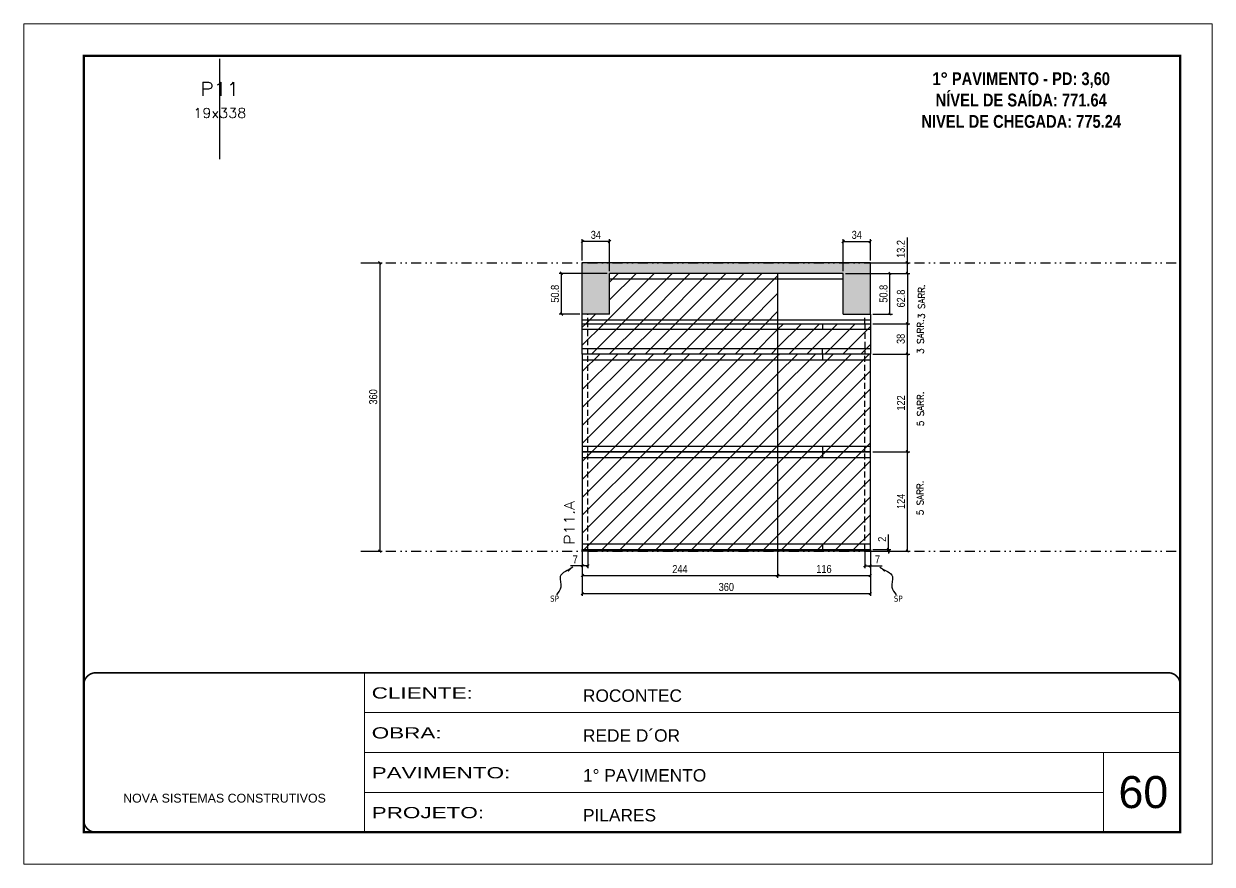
# Model space of a CAD drawing. Extents: x 2949 to 9203, y -16089 to 12527.
# Drawn here: x 7718 to 9203, y -4603 to -3553 of the extents above; entities that cross this region are included whole.
import ezdxf
from ezdxf.enums import TextEntityAlignment as Align

# ---------------------------------------------------------------- set-up
doc = ezdxf.new("R2010")
doc.units = 0
for name, pattern in [('CONTINUO', [0]), ('DASHED', [0.75, 0.5, -0.25]), ('DIVIDE2', [0.625, 0.25, -0.125, 0, -0.125, 0, -0.125]), ('HIDDEN', [0.375, 0.25, -0.125])]:
    doc.linetypes.add(name, pattern=pattern)
for name, color, linetype, lineweight in [('CARIMBO', 255, 'Continuous', 9), ('Folhas', 255, 'Continuous', 9), ('Hachura', 251, 'Continuous', 9), ('SARRAFO DE PRESSAO', 251, 'DASHED', 9), ('Texto Seção', 7, 'Continuous', 15)]:
    doc.layers.add(name, color=color, linetype=linetype, lineweight=lineweight)
for name, color, linetype in [('COTA', 241, 'Continuous'), ('cotas', 4, 'Continuous'), ('NOMENCLATURA', 7, 'Continuous'), ('Nível', 160, 'Continuous'), ('Painéis', 200, 'Continuous'), ('SARR_2.2x7', 40, 'Continuous'), ('Sarrafo de Pressão', 42, 'HIDDEN'), ('texto', 7, 'Continuous'), ('Texto de Titulo', 7, 'Continuous'), ('Texto Qtd Sarr', 242, 'Continuous')]:
    doc.layers.add(name, color=color, linetype=linetype)
doc.styles.add('ARIAL', font='arial.ttf')
doc.styles.add('COTA TECNICA', font='techl___.ttf', dxfattribs={"height": 10})
doc.styles.add('COTA TECNICA-50', font='techl___.ttf', dxfattribs={"height": 10})
doc.styles.add('REGUA-120', font='ROMANS.shx', dxfattribs={"height": 15})
doc.styles.add('ROMANC', font='techb___.ttf', dxfattribs={"height": 2.5})
doc.styles.add('ROMANS', font='romans.shx')
doc.styles.get("Standard").update_dxf_attribs({"font": 'arial.ttf'})
doc.styles.add('Tecnologia', font='')
doc.styles.get('Tecnologia').set_extended_font_data('Forgotten Futurist')
doc.dimstyles.new('COTA PAINEL-50', dxfattribs={"dimtxt": 10, "dimasz": 3, "dimexe": 3, "dimexo": 3, "dimgap": 3, "dimtad": 1, "dimdec": 1, "dimzin": 12, "dimdsep": 46, "dimtxsty": 'COTA TECNICA-50', "dimblk1": 'OBLIQUE', "dimblk2": 'OBLIQUE', "dimsah": 1, "dimcen": 0.9, "dimclrd": 4, "dimclre": 4, "dimclrt": 240, "dimadec": 1, "dimazin": 3, "dimtfac": 1, "dimtdec": 1, "dimtmove": 0, "dimatfit": 3, "dimfxl": 1, "dimtolj": 1, "dimtzin": 12, "dimarcsym": 0})
doc.dimstyles.new('PAINEL', dxfattribs={"dimtxt": 10, "dimasz": 3, "dimexe": 3, "dimexo": 3, "dimgap": 3, "dimtad": 1, "dimdec": 1, "dimzin": 12, "dimdsep": 46, "dimtxsty": 'COTA TECNICA', "dimblk1": 'OBLIQUE', "dimblk2": 'OBLIQUE', "dimsah": 1, "dimcen": 0.9, "dimclrd": 4, "dimclre": 4, "dimclrt": 240, "dimadec": 1, "dimazin": 3, "dimtfac": 1, "dimtdec": 1, "dimtmove": 0, "dimatfit": 3, "dimfxl": 1, "dimtolj": 1, "dimtzin": 12, "dimarcsym": 0})
doc.dimstyles.get("Standard").update_dxf_attribs({"dimtxt": 0.18, "dimasz": 0.18, "dimexe": 0.18, "dimexo": 0.0625, "dimgap": 0.09, "dimtad": 0, "dimtih": 1, "dimtoh": 1, "dimdec": 4, "dimzin": 0, "dimdsep": 46, "dimtxsty": 'Standard', "dimcen": 0.09, "dimadec": 0, "dimazin": 0, "dimtfac": 1, "dimtdec": 4, "dimtofl": 0, "dimtmove": 0, "dimatfit": 3, "dimfxl": 1, "dimtolj": 1, "dimtzin": 0, "dimarcsym": 0})
pattern_1 = [(45, (-122901.967, -37644.947), (-11.2253202, 11.2253202), [])]

# ---------------------------------------------------------------- blocks, each defined once
blk = doc.blocks.new('9999999999')
at = {"color": 30, "linetype": 'CONTINUO'}
for p, q in [((98564.6, 34230.2), (98564.6, 34429.4)), ((98564.6, 34379.6), (99584, 34379.6)), ((98564.6, 34329.8), (99488, 34329.8)), ((99584, 34329.8), (99488, 34329.8)), ((99488, 34329.8), (99488, 34230.2)), ((98564.6, 34280), (99488, 34280))]:
    blk.add_line(p, q, dxfattribs=at)
at = {"color": 30, "linetype": 'CONTINUO', "const_width": 2}
blk.add_lwpolyline([(99584, 34230.2), (99584, 34414.4, 0.414214), (99569, 34429.4), (98229, 34429.4, 0.414214), (98214, 34414.4), (98214, 34245.2, 0.414214), (98229, 34230.2), (99584, 34230.2)], format="xyb", dxfattribs=at)
at = {"layer": 'Folhas'}
blk.add_lwpolyline([(98139, 34190.2), (99624, 34190.2), (99624, 35240.2), (98139, 35240.2)], close=True, dxfattribs=at)
at = {"layer": 'Folhas', "color": 30, "const_width": 3}
blk.add_lwpolyline([(98214, 34230.2), (99584, 34230.2), (99584, 35200.2), (98214, 35200.2)], close=True, dxfattribs=at)
at = {"color": 7, "linetype": 'Continuous', "ltscale": 5, "style": 'ARIAL'}
for s, height, p in [('ROCONTEC', 15.48, (98837.7, 34393.1)), ('REDE D´OR', 15.48, (98837.7, 34343.3)), ('1° PAVIMENTO', 15.483, (98837.7, 34293.5)), ('NOVA SISTEMAS CONSTRUTIVOS', 11.059, (98263.2, 34267.2)), ('PILARES', 15.48, (98837.7, 34243.7))]:
    blk.add_text(s, height=height, dxfattribs=at).set_placement(p)
at = {"layer": 'Folhas', "color": 7, "style": 'Tecnologia', "width": 1.5}
for s, p in [('CLIENTE:', (98573.7, 34397.2)), ('OBRA:', (98573.7, 34347.3)), ('PAVIMENTO:', (98573.7, 34297.5)), ('PROJETO:', (98573.7, 34247.7))]:
    blk.add_text(s, height=14, dxfattribs=at).set_placement(p)
blk = doc.blocks.new('_Oblique')
at = {"color": 0, "linetype": 'ByBlock', "lineweight": -2}
blk.add_line((-0.5, -0.5), (0.5, 0.5), dxfattribs=at)
blk = doc.blocks.new('*D2204')
at = {"layer": 'cotas', "color": 4, "linetype": 'ByBlock', "lineweight": -2, "transparency": 16777216}
for p, q in [((8141.7, -3852), (8165.4, -3852)), ((8162.4, -3852), (8162.4, -4212)), ((8141.7, -4212), (8165.4, -4212))]:
    blk.add_line(p, q, dxfattribs=at)
at = {"layer": 'Defpoints', "color": 0, "linetype": 'ByBlock', "transparency": 16777216}
for p in [(8138.7, -3852), (8138.7, -4212), (8162.4, -4212)]:
    blk.add_point(p, dxfattribs=at)
at = {"layer": 'cotas', "color": 4, "linetype": 'ByBlock', "lineweight": -2, "transparency": 16777216, "xscale": 3, "yscale": 3, "zscale": 3}
for p, rotation in [((8162.4, -3852), 90), ((8162.4, -4212), 270)]:
    blk.add_blockref('_Oblique', p, dxfattribs=dict(at, rotation=rotation))
at = {"layer": 'cotas', "color": 240, "linetype": 'ByBlock', "transparency": 16777216, "insert": (8154.2, -4019.5), "char_height": 10, "attachment_point": 5, "rotation": 90, "style": 'COTA TECNICA'}
blk.add_mtext('\\A1;360', dxfattribs=at)
blk = doc.blocks.new('*D2194')
at = {"layer": 'COTA', "color": 4, "lineweight": -2, "transparency": 16777216}
for p, q in [((8415.4, -4213), (8415.4, -4268.2)), ((8775.4, -4213), (8775.4, -4268.2)), ((8415.4, -4265.2), (8775.4, -4265.2))]:
    blk.add_line(p, q, dxfattribs=at)
at = {"layer": 'Defpoints', "color": 0, "transparency": 16777216}
for p in [(8415.4, -4210), (8775.4, -4210), (8775.4, -4265.2)]:
    blk.add_point(p, dxfattribs=at)
at = {"layer": 'COTA', "color": 4, "lineweight": -2, "transparency": 16777216, "xscale": 3, "yscale": 3, "zscale": 3, "rotation": 180}
blk.add_blockref('_Oblique', (8415.4, -4265.2), dxfattribs=at)
at = {"layer": 'COTA', "color": 4, "lineweight": -2, "transparency": 16777216, "xscale": 3, "yscale": 3, "zscale": 3}
blk.add_blockref('_Oblique', (8775.4, -4265.2), dxfattribs=at)
at = {"layer": 'COTA', "color": 240, "transparency": 16777216, "insert": (8595.4, -4257), "char_height": 10, "attachment_point": 5, "style": 'COTA TECNICA'}
blk.add_mtext('\\A1;360', dxfattribs=at)
blk = doc.blocks.new('*D2195')
at = {"layer": 'COTA', "color": 4, "lineweight": -2, "transparency": 16777216}
for p, q in [((8415.4, -4215), (8415.4, -4233.5)), ((8422.4, -4213), (8422.4, -4233.5)), ((8415.4, -4230.5), (8400.7, -4230.5)), ((8422.4, -4230.5), (8415.4, -4230.5))]:
    blk.add_line(p, q, dxfattribs=at)
at = {"layer": 'Defpoints', "color": 0, "transparency": 16777216}
for p in [(8415.4, -4212), (8422.4, -4210), (8415.4, -4230.5)]:
    blk.add_point(p, dxfattribs=at)
at = {"layer": 'COTA', "color": 4, "lineweight": -2, "transparency": 16777216, "xscale": 3, "yscale": 3, "zscale": 3, "rotation": 180}
blk.add_blockref('_Oblique', (8415.4, -4230.5), dxfattribs=at)
at = {"layer": 'COTA', "color": 4, "lineweight": -2, "transparency": 16777216, "xscale": 3, "yscale": 3, "zscale": 3}
blk.add_blockref('_Oblique', (8422.4, -4230.5), dxfattribs=at)
at = {"layer": 'COTA', "color": 240, "transparency": 16777216, "insert": (8406.6, -4222.5), "char_height": 10, "attachment_point": 5, "style": 'COTA TECNICA-50'}
blk.add_mtext('\\A1;7', dxfattribs=at)
blk = doc.blocks.new('*D2196')
at = {"layer": 'COTA', "color": 4, "lineweight": -2, "transparency": 16777216}
for p, q in [((8768.4, -4213), (8768.4, -4233.5)), ((8775.4, -4215), (8775.4, -4233.5)), ((8768.4, -4230.5), (8775.4, -4230.5)), ((8775.4, -4230.5), (8790.2, -4230.5))]:
    blk.add_line(p, q, dxfattribs=at)
at = {"layer": 'Defpoints', "color": 0, "transparency": 16777216}
for p in [(8768.4, -4210), (8775.4, -4212), (8775.4, -4230.5)]:
    blk.add_point(p, dxfattribs=at)
at = {"layer": 'COTA', "color": 4, "lineweight": -2, "transparency": 16777216, "xscale": 3, "yscale": 3, "zscale": 3, "rotation": 180}
blk.add_blockref('_Oblique', (8768.4, -4230.5), dxfattribs=at)
at = {"layer": 'COTA', "color": 4, "lineweight": -2, "transparency": 16777216, "xscale": 3, "yscale": 3, "zscale": 3}
blk.add_blockref('_Oblique', (8775.4, -4230.5), dxfattribs=at)
at = {"layer": 'COTA', "color": 240, "transparency": 16777216, "insert": (8784.3, -4222.5), "char_height": 10, "attachment_point": 5, "style": 'COTA TECNICA-50'}
blk.add_mtext('\\A1;7', dxfattribs=at)
blk = doc.blocks.new('*D2197')
at = {"layer": 'COTA', "color": 4, "lineweight": -2, "transparency": 16777216}
for p, q in [((8778.4, -4088), (8824.7, -4088)), ((8821.7, -4212), (8821.7, -4088)), ((8778.4, -4212), (8824.7, -4212))]:
    blk.add_line(p, q, dxfattribs=at)
at = {"layer": 'Defpoints', "color": 0, "transparency": 16777216}
for p in [(8775.4, -4088), (8821.7, -4088), (8775.4, -4212)]:
    blk.add_point(p, dxfattribs=at)
at = {"layer": 'COTA', "color": 4, "lineweight": -2, "transparency": 16777216, "xscale": 3, "yscale": 3, "zscale": 3}
for p, rotation in [((8821.7, -4088), 90), ((8821.7, -4212), 270)]:
    blk.add_blockref('_Oblique', p, dxfattribs=dict(at, rotation=rotation))
at = {"layer": 'COTA', "color": 240, "transparency": 16777216, "insert": (8813.6, -4150), "char_height": 10, "attachment_point": 5, "rotation": 90, "style": 'COTA TECNICA-50'}
blk.add_mtext('\\A1;124', dxfattribs=at)
blk = doc.blocks.new('*D2198')
at = {"layer": 'COTA', "color": 4, "lineweight": -2, "transparency": 16777216}
for p, q in [((8798, -4210), (8798, -4191.2)), ((8778.4, -4210), (8801, -4210)), ((8778.4, -4212), (8801, -4212)), ((8798, -4212), (8798, -4210)), ((8798, -4212), (8798, -4215))]:
    blk.add_line(p, q, dxfattribs=at)
at = {"layer": 'Defpoints', "color": 0, "transparency": 16777216}
for p in [(8775.4, -4210), (8775.4, -4212), (8798, -4212)]:
    blk.add_point(p, dxfattribs=at)
at = {"layer": 'COTA', "color": 4, "lineweight": -2, "transparency": 16777216, "xscale": 3, "yscale": 3, "zscale": 3}
for p, rotation in [((8798, -4210), 270), ((8798, -4212), 90)]:
    blk.add_blockref('_Oblique', p, dxfattribs=dict(at, rotation=rotation))
at = {"layer": 'COTA', "color": 240, "transparency": 16777216, "insert": (8790, -4197.3), "char_height": 10, "attachment_point": 5, "rotation": 90, "style": 'COTA TECNICA-50'}
blk.add_mtext('\\A1;2', dxfattribs=at)
blk = doc.blocks.new('*D2199')
at = {"layer": 'COTA', "color": 4, "linetype": 'ByBlock', "lineweight": -2, "transparency": 16777216}
for p, q in [((8778.4, -3966), (8824.7, -3966)), ((8821.7, -4088), (8821.7, -3966)), ((8778.4, -4088), (8824.7, -4088))]:
    blk.add_line(p, q, dxfattribs=at)
at = {"layer": 'Defpoints', "color": 0, "linetype": 'ByBlock', "transparency": 16777216}
for p in [(8775.4, -3966), (8821.7, -3966), (8775.4, -4088)]:
    blk.add_point(p, dxfattribs=at)
at = {"layer": 'COTA', "color": 4, "linetype": 'ByBlock', "lineweight": -2, "transparency": 16777216, "xscale": 3, "yscale": 3, "zscale": 3}
for p, rotation in [((8821.7, -3966), 90), ((8821.7, -4088), 270)]:
    blk.add_blockref('_Oblique', p, dxfattribs=dict(at, rotation=rotation))
at = {"layer": 'COTA', "color": 240, "linetype": 'ByBlock', "transparency": 16777216, "insert": (8813.6, -4027), "char_height": 10, "attachment_point": 5, "rotation": 90, "style": 'COTA TECNICA'}
blk.add_mtext('\\A1;122', dxfattribs=at)
blk = doc.blocks.new('*D2200')
at = {"layer": 'COTA', "color": 4, "linetype": 'ByBlock', "lineweight": -2, "transparency": 16777216}
for p, q in [((8744.4, -3865.2), (8824.7, -3865.2)), ((8821.7, -3865.2), (8821.7, -3928)), ((8778.4, -3928), (8824.7, -3928))]:
    blk.add_line(p, q, dxfattribs=at)
at = {"layer": 'Defpoints', "color": 0, "linetype": 'ByBlock', "transparency": 16777216}
for p in [(8741.4, -3865.2), (8775.4, -3928), (8821.7, -3928)]:
    blk.add_point(p, dxfattribs=at)
at = {"layer": 'COTA', "color": 4, "linetype": 'ByBlock', "lineweight": -2, "transparency": 16777216, "xscale": 3, "yscale": 3, "zscale": 3}
for p, rotation in [((8821.7, -3865.2), 90), ((8821.7, -3928), 270)]:
    blk.add_blockref('_Oblique', p, dxfattribs=dict(at, rotation=rotation))
at = {"layer": 'COTA', "color": 240, "linetype": 'ByBlock', "transparency": 16777216, "insert": (8813.6, -3896.6), "char_height": 10, "attachment_point": 5, "rotation": 90, "style": 'COTA TECNICA'}
blk.add_mtext('\\A1;62.8', dxfattribs=at)
blk = doc.blocks.new('*D2205')
at = {"layer": 'COTA', "color": 4, "linetype": 'ByBlock', "lineweight": -2, "transparency": 16777216}
for p, q in [((8778.4, -3865.2), (8802.9, -3865.2)), ((8799.9, -3916), (8799.9, -3865.2)), ((8778.4, -3916), (8802.9, -3916))]:
    blk.add_line(p, q, dxfattribs=at)
at = {"layer": 'Defpoints', "color": 0, "linetype": 'ByBlock', "transparency": 16777216}
for p in [(8775.4, -3865.2), (8799.9, -3865.2), (8775.4, -3916)]:
    blk.add_point(p, dxfattribs=at)
at = {"layer": 'COTA', "color": 4, "linetype": 'ByBlock', "lineweight": -2, "transparency": 16777216, "xscale": 3, "yscale": 3, "zscale": 3}
for p, rotation in [((8799.9, -3865.2), 90), ((8799.9, -3916), 270)]:
    blk.add_blockref('_Oblique', p, dxfattribs=dict(at, rotation=rotation))
at = {"layer": 'COTA', "color": 240, "linetype": 'ByBlock', "transparency": 16777216, "insert": (8791.8, -3890.6), "char_height": 10, "attachment_point": 5, "rotation": 90, "style": 'COTA TECNICA'}
blk.add_mtext('\\A1;50.8', dxfattribs=at)
blk = doc.blocks.new('*D2206')
at = {"layer": 'COTA', "color": 4, "linetype": 'ByBlock', "lineweight": -2, "transparency": 16777216}
for p, q in [((8821.7, -3852), (8821.7, -3820.3)), ((8778.4, -3852), (8824.7, -3852)), ((8821.7, -3865.2), (8821.7, -3852)), ((8778.4, -3865.2), (8824.7, -3865.2))]:
    blk.add_line(p, q, dxfattribs=at)
at = {"layer": 'Defpoints', "color": 0, "linetype": 'ByBlock', "transparency": 16777216}
for p in [(8775.4, -3852), (8821.7, -3852), (8775.4, -3865.2)]:
    blk.add_point(p, dxfattribs=at)
at = {"layer": 'COTA', "color": 4, "linetype": 'ByBlock', "lineweight": -2, "transparency": 16777216, "xscale": 3, "yscale": 3, "zscale": 3}
for p, rotation in [((8821.7, -3852), 90), ((8821.7, -3865.2), 270)]:
    blk.add_blockref('_Oblique', p, dxfattribs=dict(at, rotation=rotation))
at = {"layer": 'COTA', "color": 240, "linetype": 'ByBlock', "transparency": 16777216, "insert": (8813.5, -3834.7), "char_height": 10, "attachment_point": 5, "rotation": 90, "style": 'COTA TECNICA'}
blk.add_mtext('\\A1;13.2', dxfattribs=at)
blk = doc.blocks.new('*D2207')
at = {"layer": 'COTA', "color": 4, "linetype": 'ByBlock', "lineweight": -2, "transparency": 16777216}
for p, q in [((8446.4, -3865.2), (8386.4, -3865.2)), ((8389.4, -3916), (8389.4, -3865.2)), ((8412.4, -3916), (8386.4, -3916))]:
    blk.add_line(p, q, dxfattribs=at)
at = {"layer": 'Defpoints', "color": 0, "linetype": 'ByBlock', "transparency": 16777216}
for p in [(8389.4, -3865.2), (8449.4, -3865.2), (8415.4, -3916)]:
    blk.add_point(p, dxfattribs=at)
at = {"layer": 'COTA', "color": 4, "linetype": 'ByBlock', "lineweight": -2, "transparency": 16777216, "xscale": 3, "yscale": 3, "zscale": 3}
for p, rotation in [((8389.4, -3865.2), 90), ((8389.4, -3916), 270)]:
    blk.add_blockref('_Oblique', p, dxfattribs=dict(at, rotation=rotation))
at = {"layer": 'COTA', "color": 240, "linetype": 'ByBlock', "transparency": 16777216, "insert": (8381.3, -3890.6), "char_height": 10, "attachment_point": 5, "rotation": 90, "style": 'COTA TECNICA'}
blk.add_mtext('\\A1;50.8', dxfattribs=at)
blk = doc.blocks.new('*D2208')
at = {"layer": 'COTA', "color": 4, "linetype": 'ByBlock', "lineweight": -2, "transparency": 16777216}
for p, q in [((8415.4, -3849), (8415.4, -3822.3)), ((8449.4, -3825.3), (8415.4, -3825.3)), ((8449.4, -3862.2), (8449.4, -3822.3))]:
    blk.add_line(p, q, dxfattribs=at)
at = {"layer": 'Defpoints', "color": 0, "linetype": 'ByBlock', "transparency": 16777216}
for p in [(8415.4, -3825.3), (8415.4, -3852), (8449.4, -3865.2)]:
    blk.add_point(p, dxfattribs=at)
at = {"layer": 'COTA', "color": 4, "linetype": 'ByBlock', "lineweight": -2, "transparency": 16777216, "xscale": 3, "yscale": 3, "zscale": 3, "rotation": 180}
blk.add_blockref('_Oblique', (8415.4, -3825.3), dxfattribs=at)
at = {"layer": 'COTA', "color": 4, "linetype": 'ByBlock', "lineweight": -2, "transparency": 16777216, "xscale": 3, "yscale": 3, "zscale": 3}
blk.add_blockref('_Oblique', (8449.4, -3825.3), dxfattribs=at)
at = {"layer": 'COTA', "color": 240, "linetype": 'ByBlock', "transparency": 16777216, "insert": (8432.4, -3817.1), "char_height": 10, "attachment_point": 5, "style": 'COTA TECNICA'}
blk.add_mtext('\\A1;34', dxfattribs=at)
blk = doc.blocks.new('*D2209')
at = {"layer": 'COTA', "color": 4, "linetype": 'ByBlock', "lineweight": -2, "transparency": 16777216}
for p, q in [((8741.4, -3862.2), (8741.4, -3822.3)), ((8741.4, -3825.3), (8775.4, -3825.3)), ((8775.4, -3849), (8775.4, -3822.3))]:
    blk.add_line(p, q, dxfattribs=at)
at = {"layer": 'Defpoints', "color": 0, "linetype": 'ByBlock', "transparency": 16777216}
for p in [(8775.4, -3825.3), (8775.4, -3852), (8741.4, -3865.2)]:
    blk.add_point(p, dxfattribs=at)
at = {"layer": 'COTA', "color": 4, "linetype": 'ByBlock', "lineweight": -2, "transparency": 16777216, "xscale": 3, "yscale": 3, "zscale": 3, "rotation": 180}
blk.add_blockref('_Oblique', (8741.4, -3825.3), dxfattribs=at)
at = {"layer": 'COTA', "color": 4, "linetype": 'ByBlock', "lineweight": -2, "transparency": 16777216, "xscale": 3, "yscale": 3, "zscale": 3}
blk.add_blockref('_Oblique', (8775.4, -3825.3), dxfattribs=at)
at = {"layer": 'COTA', "color": 240, "linetype": 'ByBlock', "transparency": 16777216, "insert": (8758.4, -3817.1), "char_height": 10, "attachment_point": 5, "style": 'COTA TECNICA'}
blk.add_mtext('\\A1;34', dxfattribs=at)
blk = doc.blocks.new('*D2202')
at = {"layer": 'COTA', "color": 4, "linetype": 'ByBlock', "lineweight": -2, "transparency": 16777216}
for p, q in [((8415.4, -4213), (8415.4, -4245.6)), ((8659.4, -4213), (8659.4, -4245.6)), ((8415.4, -4242.6), (8659.4, -4242.6))]:
    blk.add_line(p, q, dxfattribs=at)
at = {"layer": 'Defpoints', "color": 0, "linetype": 'ByBlock', "transparency": 16777216}
for p in [(8415.4, -4210), (8659.4, -4210), (8659.4, -4242.6)]:
    blk.add_point(p, dxfattribs=at)
at = {"layer": 'COTA', "color": 4, "linetype": 'ByBlock', "lineweight": -2, "transparency": 16777216, "xscale": 3, "yscale": 3, "zscale": 3, "rotation": 180}
blk.add_blockref('_Oblique', (8415.4, -4242.6), dxfattribs=at)
at = {"layer": 'COTA', "color": 4, "linetype": 'ByBlock', "lineweight": -2, "transparency": 16777216, "xscale": 3, "yscale": 3, "zscale": 3}
blk.add_blockref('_Oblique', (8659.4, -4242.6), dxfattribs=at)
at = {"layer": 'COTA', "color": 240, "linetype": 'ByBlock', "transparency": 16777216, "insert": (8537.4, -4234.6), "char_height": 10, "attachment_point": 5, "style": 'COTA TECNICA'}
blk.add_mtext('\\A1;244', dxfattribs=at)
blk = doc.blocks.new('*D2203')
at = {"layer": 'COTA', "color": 4, "linetype": 'ByBlock', "lineweight": -2, "transparency": 16777216}
for p, q in [((8659.4, -4213), (8659.4, -4245.6)), ((8775.4, -4215), (8775.4, -4245.6)), ((8659.4, -4242.6), (8775.4, -4242.6))]:
    blk.add_line(p, q, dxfattribs=at)
at = {"layer": 'Defpoints', "color": 0, "linetype": 'ByBlock', "transparency": 16777216}
for p in [(8659.4, -4210), (8775.4, -4212), (8775.4, -4242.6)]:
    blk.add_point(p, dxfattribs=at)
at = {"layer": 'COTA', "color": 4, "linetype": 'ByBlock', "lineweight": -2, "transparency": 16777216, "xscale": 3, "yscale": 3, "zscale": 3, "rotation": 180}
blk.add_blockref('_Oblique', (8659.4, -4242.6), dxfattribs=at)
at = {"layer": 'COTA', "color": 4, "linetype": 'ByBlock', "lineweight": -2, "transparency": 16777216, "xscale": 3, "yscale": 3, "zscale": 3}
blk.add_blockref('_Oblique', (8775.4, -4242.6), dxfattribs=at)
at = {"layer": 'COTA', "color": 240, "linetype": 'ByBlock', "transparency": 16777216, "insert": (8717.4, -4234.5), "char_height": 10, "attachment_point": 5, "style": 'COTA TECNICA'}
blk.add_mtext('\\A1;116', dxfattribs=at)
blk = doc.blocks.new('titulo1')
at = {"layer": 'Defpoints', "color": 252, "linetype": 'HIDDEN', "ltscale": 2}
blk.add_line((0, 0), (0, 125), dxfattribs=at)
at = {"layer": 'Defpoints', "style": 'ROMANS', "oblique": 15}
blk.add_attdef('FOLHA', text='', height=10, dxfattribs=at).set_placement((0, 15.6), align=Align.MIDDLE_CENTER)
at = {"layer": 'Texto Qtd Sarr', "color": 3, "style": 'ROMANS', "oblique": 15}
for tag, height, p in [('TITULO', 17, (0, 71.4)), ('SEÇÃO', 12, (0, 41.5))]:
    blk.add_attdef(tag, text='', height=height, dxfattribs=at).set_placement(p, align=Align.MIDDLE_CENTER)
blk = doc.blocks.new('*D2201')
at = {"layer": 'COTA', "color": 4, "lineweight": -2, "transparency": 16777216}
for p, q in [((8778.4, -3928), (8824.7, -3928)), ((8821.7, -3966), (8821.7, -3928)), ((8778.4, -3966), (8824.7, -3966))]:
    blk.add_line(p, q, dxfattribs=at)
at = {"layer": 'Defpoints', "color": 0, "transparency": 16777216}
for p in [(8775.4, -3928), (8821.7, -3928), (8775.4, -3966)]:
    blk.add_point(p, dxfattribs=at)
at = {"layer": 'COTA', "color": 4, "lineweight": -2, "transparency": 16777216, "xscale": 3, "yscale": 3, "zscale": 3}
for p, rotation in [((8821.7, -3928), 90), ((8821.7, -3966), 270)]:
    blk.add_blockref('_Oblique', p, dxfattribs=dict(at, rotation=rotation))
at = {"layer": 'COTA', "color": 240, "transparency": 16777216, "insert": (8813.4, -3947), "char_height": 10, "attachment_point": 5, "rotation": 90, "style": 'COTA TECNICA'}
blk.add_mtext('\\A1;38', dxfattribs=at)

msp = doc.modelspace()

# ---------------------------------------------------------------- hatches: boundary and pattern name
at = {"layer": 'COTA', "linetype": 'ByBlock'}
h = msp.add_hatch(dxfattribs=at)
h.set_pattern_fill('AR-CONC', color=256, scale=0.03)
h.set_pattern_definition([(50, (-122735.014, -37617.947), (5.46554007, -0.47817257), [0.5715, -6.2865]), (355, (-122735.014, -37617.947), (-1.05730264, 5.73170536), [0.4572, -5.02921753]), (100.4514447, (-122734.5586, -37617.987), (4.40823741, 5.25353256), [0.48570026, -5.34270734]), (46.1842, (-122735.014, -37616.423), (8.13237123, -1.26126984), [0.85725, -9.42975]), (96.6355576, (-122734.336, -37616.528), (7.122124, 7.42278374), [0.7285507, -8.01406824]), (351.184151, (-122735.014, -37616.423), (7.122124, 7.42278374), [0.685799, -7.54379196]), (21, (-122734.252, -37616.804), (4.54843174, -3.06795595), [0.5715, -6.2865]), (326, (-122734.252, -37616.804), (1.85406085, 5.52563898), [0.4572, -5.0292]), (71.451445, (-122733.873, -37617.0596), (6.40249258, 2.45768307), [0.48570026, -5.34269813]), (37.5, (-122735.014, -37617.947), (0.092658098, 2.536651166), [0, -4.96824, 0, -5.1054, 0, -5.04825]), (7.5, (-122735.014, -37617.947), (2.004589875, 3.005417245), [0, -2.91084, 0, -4.85394, 0, -1.92405]), (327.5, (-122736.7133, -37617.947), (4.067717855, -0.17186232), [0, -1.905, 0, -5.9436, 0, -7.8867]), (317.5, (-122737.4753, -37617.947), (4.44387544, 0.76279473), [0, -2.4765, 0, -3.94716, 0, -5.6007])])
h.paths.add_polyline_path([(8449.44, -3865.23), (8741.44, -3865.23), (8741.44, -3916.03), (8775.44, -3916.03), (8775.44, -3852.03), (8415.44, -3852.03), (8415.44, -3916.03), (8449.44, -3916.03)])
at = {"layer": 'Hachura'}
h = msp.add_hatch(dxfattribs=at)
h.set_pattern_fill('ANSI31', color=256, scale=5)
h.paths.add_polyline_path([(8659.44, -3865.23), (8449.44, -3865.23), (8449.44, -3916.03), (8415.44, -3916.03), (8415.44, -3928.03), (8659.44, -3928.03)])
at = {"layer": 'Hachura', "linetype": 'ByBlock'}
h = msp.add_hatch(dxfattribs=at)
h.set_pattern_fill('ANSI31', color=256, scale=5)
h.paths.add_polyline_path([(8659.44, -3966.03), (8659.44, -3928.03), (8415.44, -3928.03), (8415.44, -3966.03)])
h = msp.add_hatch(dxfattribs=at)
h.set_pattern_fill('ANSI31', color=256, scale=5)
h.paths.add_polyline_path([(8659.44, -3966.03), (8775.44, -3966.03), (8775.44, -3928.03), (8659.44, -3928.03)])
h = msp.add_hatch(dxfattribs=at)
h.set_pattern_fill('ANSI31', color=256, scale=5)
h.set_pattern_definition(pattern_1)
h.paths.add_polyline_path([(8659.44, -4088.03), (8659.44, -3966.03), (8415.44, -3966.03), (8415.44, -4088.03)])
h = msp.add_hatch(dxfattribs=at)
h.set_pattern_fill('ANSI31', color=256, scale=5)
h.set_pattern_definition(pattern_1)
h.paths.add_polyline_path([(8775.44, -4088.03), (8775.44, -3966.03), (8659.44, -3966.03), (8659.44, -4088.03)])
h = msp.add_hatch(dxfattribs=at)
h.set_pattern_fill('ANSI31', color=256, scale=5)
h.set_pattern_definition(pattern_1)
h.paths.add_polyline_path([(8415.44, -4088.03), (8415.44, -4210.03), (8659.44, -4210.03), (8659.44, -4088.03)])
h = msp.add_hatch(dxfattribs=at)
h.set_pattern_fill('ANSI31', color=256, scale=5)
h.set_pattern_definition(pattern_1)
h.paths.add_polyline_path([(8659.44, -4210.03), (8775.44, -4210.03), (8775.44, -4088.03), (8659.44, -4088.03)])

# ---------------------------------------------------------------- linework, layer by layer
at = {"layer": 'COTA', "linetype": 'ByBlock'}
for p, q in [((8415.44, -3916.03), (8415.44, -3852.03)), ((8775.44, -3852.03), (8415.44, -3852.03)), ((8775.44, -3916.03), (8775.44, -3852.03))]:
    msp.add_line(p, q, dxfattribs=at)
at = {"layer": 'Nível', "color": 4, "linetype": 'DIVIDE2', "ltscale": 50}
for p, q in [((8138.69, -3852.03), (9162.53, -3852.03)), ((8138.69, -4212.03), (9162.53, -4212.03))]:
    msp.add_line(p, q, dxfattribs=at)
at = {"layer": 'Painéis'}
for p, q in [((8741.44, -3865.23), (8449.44, -3865.23)), ((8449.44, -3916.03), (8449.44, -3865.23)), ((8659.44, -3865.23), (8659.44, -4210.03)), ((8741.44, -3916.03), (8741.44, -3865.23)), ((8449.44, -3916.03), (8415.44, -3916.03)), ((8415.44, -3928.03), (8415.44, -3916.03)), ((8741.44, -3916.03), (8775.44, -3916.03)), ((8775.44, -3916.03), (8775.44, -3928.03)), ((8415.44, -3928.03), (8775.44, -3928.03)), ((8415.44, -3966.03), (8415.44, -3928.03)), ((8775.44, -3928.03), (8775.44, -3966.03)), ((8415.44, -3966.03), (8415.44, -4210.03)), ((8775.44, -3966.03), (8415.44, -3966.03)), ((8775.44, -4210.03), (8775.44, -3966.03)), ((8775.44, -4088.03), (8415.44, -4088.03)), ((8415.44, -4088.03), (8775.44, -4088.03)), ((8415.44, -4210.03), (8775.44, -4210.03))]:
    msp.add_line(p, q, dxfattribs=at)
msp.add_lwpolyline([(8415.44, -4210.03), (8775.44, -4210.03), (8775.44, -4212.03), (8415.44, -4212.03)], close=True, dxfattribs=at)
at = {"layer": 'SARR_2.2x7'}
for p, q in [((8659.44, -3872.23), (8449.44, -3872.23)), ((8741.44, -3872.23), (8659.44, -3872.23)), ((8415.44, -3923.03), (8659.44, -3923.03)), ((8415.44, -3935.03), (8715.44, -3935.03)), ((8659.44, -3923.03), (8775.44, -3923.03)), ((8715.44, -3928.03), (8715.44, -3935.03)), ((8715.44, -3935.03), (8775.44, -3935.03)), ((8415.44, -3959.03), (8715.44, -3959.03)), ((8715.44, -3959.03), (8775.44, -3959.03)), ((8715.44, -3966.03), (8715.44, -3959.03)), ((8415.44, -3973.03), (8715.44, -3973.03)), ((8715.44, -3966.03), (8715.44, -3973.03)), ((8715.44, -3973.03), (8775.44, -3973.03)), ((8415.44, -4081.03), (8715.44, -4081.03)), ((8715.44, -4081.03), (8775.44, -4081.03)), ((8715.44, -4081.03), (8715.44, -4088.03)), ((8415.44, -4095.03), (8715.44, -4095.03)), ((8715.44, -4088.03), (8715.44, -4095.03)), ((8715.44, -4095.03), (8775.44, -4095.03)), ((8415.44, -4203.03), (8715.44, -4203.03)), ((8715.44, -4203.03), (8775.44, -4203.03)), ((8715.44, -4203.03), (8715.44, -4210.03))]:
    msp.add_line(p, q, dxfattribs=at)
at = {"layer": 'Sarrafo de Pressão', "ltscale": 30}
for p, q in [((8422.44, -3928.03), (8422.44, -3916.03)), ((8768.44, -3928.03), (8768.44, -3916.03)), ((8422.44, -3966.03), (8422.44, -3928.03)), ((8768.44, -3928.03), (8768.44, -3966.03)), ((8422.44, -4088.03), (8422.44, -3966.03)), ((8768.44, -4088.03), (8768.44, -3966.03)), ((8422.44, -4210.03), (8422.44, -4088.03)), ((8768.44, -4210.03), (8768.44, -4088.03))]:
    msp.add_line(p, q, dxfattribs=at)

# ---------------------------------------------------------------- block references
at = {"layer": 'SARRAFO DE PRESSAO', "color": 6, "linetype": 'ByBlock'}
msp.add_blockref('9999999999', (-90421.44, -38793.52), dxfattribs=at)
at = {"layer": 'Texto Seção'}
ref = msp.add_blockref('titulo1', (7962.52, -3722.28), dxfattribs=at)
ref.add_attrib('TITULO', 'P11', dxfattribs={"layer": 'Texto de Titulo', "color": 7, "height": 17, "style": 'ROMANS', "width": 1.1}).set_placement((7962.52, -3634.78), align=Align.MIDDLE_CENTER)
ref.add_attrib('SEÇÃO', '19x338', dxfattribs={"layer": 'Texto de Titulo', "color": 7, "height": 12, "style": 'ROMANS', "width": 1.1}).set_placement((7962.52, -3664.78), align=Align.MIDDLE_CENTER)

# ---------------------------------------------------------------- texts
at = {"layer": 'CARIMBO', "style": 'ARIAL'}
msp.add_text('60', height=40, dxfattribs=at).set_placement((9085.39, -4533.17))
at = {"layer": 'NOMENCLATURA', "color": 2, "insert": (8963.86, -3587.26), "char_height": 16, "attachment_point": 2, "style": 'ROMANC'}
msp.add_mtext_dynamic_manual_height_columns('\\P1° PAVIMENTO - PD: 3,60\\PNÍVEL DE SAÍDA: 771.64\\PNIVEL DE CHEGADA: 775.24', width=300.2766, gutter_width=1, heights=[0], dxfattribs=at)
at = {"layer": 'texto', "color": 0, "char_height": 7.5, "attachment_point": 5}
for insert in [(8380.66, -4271.52), (8810.21, -4271.52)]:
    msp.add_mtext('{\\fTahoma|b0|i0|c0|p34;\\C4;SP}', dxfattribs=dict(at, insert=insert))
at = {"layer": 'Texto Seção', "linetype": 'Continuous', "style": 'ROMANS'}
for s, p in [('3 SARR.', (8843.28, -3922.09)), ('3 SARR.', (8841.98, -3965.67)), ('5 SARR.', (8841.98, -4056.01)), ('5 SARR.', (8841.56, -4167.32))]:
    msp.add_text(s, height=8, rotation=90, dxfattribs=at).set_placement(p)
at = {"layer": 'Texto Seção', "style": 'REGUA-120', "width": 1.1}
msp.add_text('P11.A', height=13, rotation=90, dxfattribs=at).set_placement((8405.85, -4204.14))

# ---------------------------------------------------------------- dimensions: what is measured, and where the dimension line sits
at = {"layer": 'COTA', "linetype": 'ByBlock'}
for base, p1, p2, picture, middle in [((8415.44, -3825.35), (8449.44, -3865.23), (8415.44, -3852.03), '*D2208', (8432.44, -3817.13)), ((8775.44, -3825.35), (8741.44, -3865.23), (8775.44, -3852.03), '*D2209', (8758.44, -3817.13)), ((8659.44, -4242.63), (8415.44, -4210.03), (8659.44, -4210.03), '*D2202', (8537.44, -4234.56))]:
    dim = msp.add_linear_dim(base=base, p1=p1, p2=p2, dimstyle='PAINEL', dxfattribs=at)
    dim.commit()
    dim.dimension.update_dxf_attribs({"geometry": picture, "text_midpoint": middle})
for base, p1, p2, picture, middle in [((8821.68, -3852.03), (8775.44, -3865.23), (8775.44, -3852.03), '*D2206', (8813.46, -3834.67)), ((8389.4, -3865.23), (8415.44, -3916.03), (8449.44, -3865.23), '*D2207', (8381.26, -3890.63)), ((8821.68, -3928.03), (8741.44, -3865.23), (8775.44, -3928.03), '*D2200', (8813.55, -3896.63))]:
    dim = msp.add_linear_dim(base=base, p1=p1, p2=p2, angle=90, dimstyle='PAINEL', dxfattribs=at)
    dim.commit()
    dim.dimension.update_dxf_attribs({"geometry": picture, "text_midpoint": middle})
for base, p1, p2, picture, middle in [((8799.91, -3865.23), (8775.44, -3916.03), (8775.44, -3865.23), '*D2205', (8791.78, -3890.63)), ((8821.68, -3966.03), (8775.44, -4088.03), (8775.44, -3966.03), '*D2199', (8813.62, -4027.03))]:
    dim = msp.add_linear_dim(base=base, p1=p1, p2=p2, angle=90, dimstyle='PAINEL', override={"dimtmove": 1}, dxfattribs=at)
    dim.commit()
    dim.dimension.update_dxf_attribs({"geometry": picture, "text_midpoint": middle})
at = {"layer": 'COTA'}
for base, p1, p2, angle, dimstyle, picture, middle in [((8821.68, -3928.03), (8775.44, -3966.03), (8775.44, -3928.03), 90, 'PAINEL', '*D2201', (8813.44, -3947.03)), ((8821.68, -4088.03), (8775.44, -4212.03), (8775.44, -4088.03), 90, 'COTA PAINEL-50', '*D2197', (8813.6, -4150.03)), ((8415.44, -4230.54), (8422.44, -4210.03), (8415.44, -4212.03), 180, 'COTA PAINEL-50', '*D2195', (8406.57, -4222.47))]:
    dim = msp.add_linear_dim(base=base, p1=p1, p2=p2, angle=angle, dimstyle=dimstyle, dxfattribs=at)
    dim.commit()
    dim.dimension.update_dxf_attribs({"geometry": picture, "text_midpoint": middle})
dim = msp.add_linear_dim(base=(8797.96, -4212.03), p1=(8775.44, -4210.03), p2=(8775.44, -4212.03), angle=90, dimstyle='COTA PAINEL-50', dxfattribs=at)
dim.commit()
dim.dimension.update_dxf_attribs({"geometry": '*D2198', "text_midpoint": (8797.96, -4197.29), "dimtype": 160})
dim = msp.add_linear_dim(base=(8775.44, -4265.22), p1=(8415.44, -4210.03), p2=(8775.44, -4210.03), dimstyle='PAINEL', override={"dimarcsym": 2}, dxfattribs=at)
dim.commit()
dim.dimension.update_dxf_attribs({"geometry": '*D2194', "text_midpoint": (8595.44, -4257)})
at = {"layer": 'COTA', "linetype": 'ByBlock'}
dim = msp.add_linear_dim(base=(8775.44, -4242.63), p1=(8659.44, -4210.03), p2=(8775.44, -4212.03), dimstyle='PAINEL', override={"dimtmove": 1}, dxfattribs=at)
dim.commit()
dim.dimension.update_dxf_attribs({"geometry": '*D2203', "text_midpoint": (8717.44, -4234.53)})
at = {"layer": 'COTA'}
dim = msp.add_linear_dim(base=(8775.44, -4230.54), p1=(8768.44, -4210.03), p2=(8775.44, -4212.03), dimstyle='COTA PAINEL-50', dxfattribs=at)
dim.commit()
dim.dimension.update_dxf_attribs({"geometry": '*D2196', "text_midpoint": (8784.3, -4222.47)})
at = {"layer": 'cotas', "linetype": 'ByBlock'}
dim = msp.add_linear_dim(base=(8162.41, -4212.03), p1=(8138.69, -3852.03), p2=(8138.69, -4212.03), angle=90, dimstyle='PAINEL', dxfattribs=at)
dim.commit()
dim.dimension.update_dxf_attribs({"geometry": '*D2204', "text_midpoint": (8162.41, -4019.51), "dimtype": 160})

# ---------------------------------------------------------------- leaders
at = {"layer": 'COTA', "path_type": 1}
for points in [[(8403.61, -4232.21), (8387.82, -4244.05), (8388.75, -4257.06), (8383.2, -4266.84)], [(8787.27, -4232.21), (8803.05, -4244.05), (8802.13, -4257.06), (8807.68, -4266.84)]]:
    msp.add_leader(points, dimstyle='Standard', override={"dimasz": 8}, dxfattribs=at)

doc.saveas('drawing.dxf')
